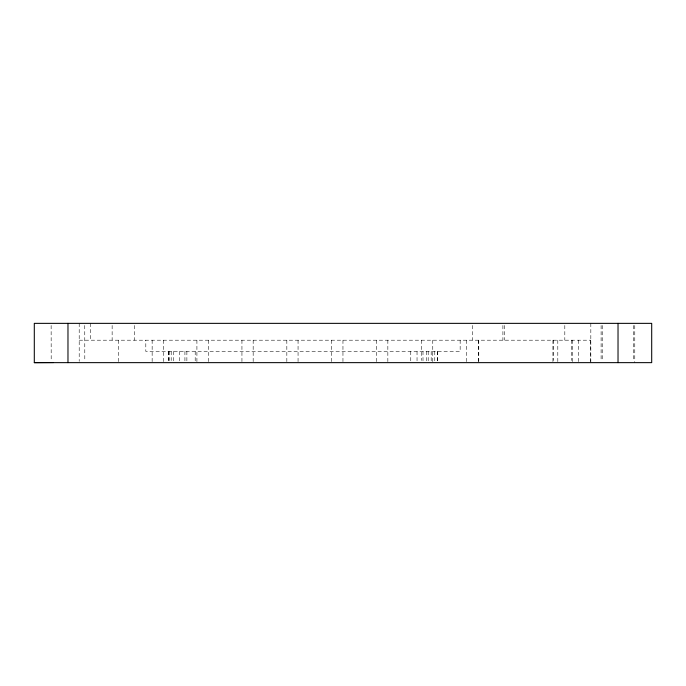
<?xml version="1.0" encoding="UTF-8"?>
<svg xmlns="http://www.w3.org/2000/svg" width="686" height="686" viewBox="0 0 686 686"><rect width="100%" height="100%" fill="white"/><g stroke="black" fill="none" stroke-linecap="round" stroke-linejoin="round"><path stroke-width="0.51" stroke-dasharray="3.43 2.57" d="M79.199 340.196L590.826 340.196M634.773 325.481L634.773 362.645M633.641 325.481L633.641 360.519M602.231 325.481L602.231 360.519M601.108 325.481L601.108 360.519M590.826 323.355L590.826 362.645M590.629 340.196L590.629 362.645M578.744 340.196L578.744 362.645M572.407 340.196L572.407 362.645M571.704 340.196L571.704 360.502M564.81 325.464L564.81 340.196M557.804 340.196L557.804 362.645M553.688 340.196L553.688 360.502M552.925 340.196L552.925 362.645M504.596 325.464L504.596 340.196M502.907 325.464L502.907 340.196M478.777 340.196L478.777 362.645M478.588 340.196L478.588 362.645M472.628 325.464L472.628 340.196M466.394 340.196L466.394 362.645M460.152 340.196L460.152 351.421L145.809 351.421L145.809 340.196M437.702 351.421L437.702 362.645M437.368 351.421L437.368 362.645M434.77 351.421L434.77 362.645M432.763 340.196L432.763 362.645M431.185 351.421L431.185 362.645M428.201 351.421L428.201 362.645M426.581 351.421L426.581 362.645M422.996 351.421L422.996 362.645M421.521 340.196L421.521 360.502M417.037 351.421L417.037 362.645M410.76 351.421L410.76 362.645M387.847 340.196L387.847 362.645M376.623 340.196L376.623 362.645M342.957 340.196L342.957 362.645M331.732 340.196L331.732 362.645M298.058 340.196L298.058 362.645M286.834 340.196L286.834 362.645M253.168 340.196L253.168 362.645M241.944 340.196L241.944 362.645M208.27 340.196L208.27 362.645M196.916 340.196L196.916 362.645M195.201 351.421L195.201 362.645M186.875 351.421L186.875 362.645M184.92 351.421L184.92 362.645M179.372 351.421L179.372 362.645M173.412 351.421L173.412 362.645M171.2 351.421L171.2 360.604M169.579 351.421L169.579 360.604M168.593 351.421L168.593 360.604M168.259 351.421L168.259 360.604M163.508 340.196L163.508 362.645M152.146 340.196L152.146 362.645M134.585 325.464L134.585 340.196M118.481 340.196L118.481 362.645M112.135 325.464L112.135 340.196M90.423 323.355L90.423 340.196M84.755 325.481L84.807 360.519M79.199 323.355L79.199 361.376M51.133 325.481L51.193 360.519"/><path stroke-width="1.03" d="M34.3 362.645L651.7 362.645L651.7 323.355L34.3 323.355L34.3 362.645L53.542 362.551M618.026 323.355L618.026 362.645M67.974 323.355L67.974 362.645"/></g></svg>
